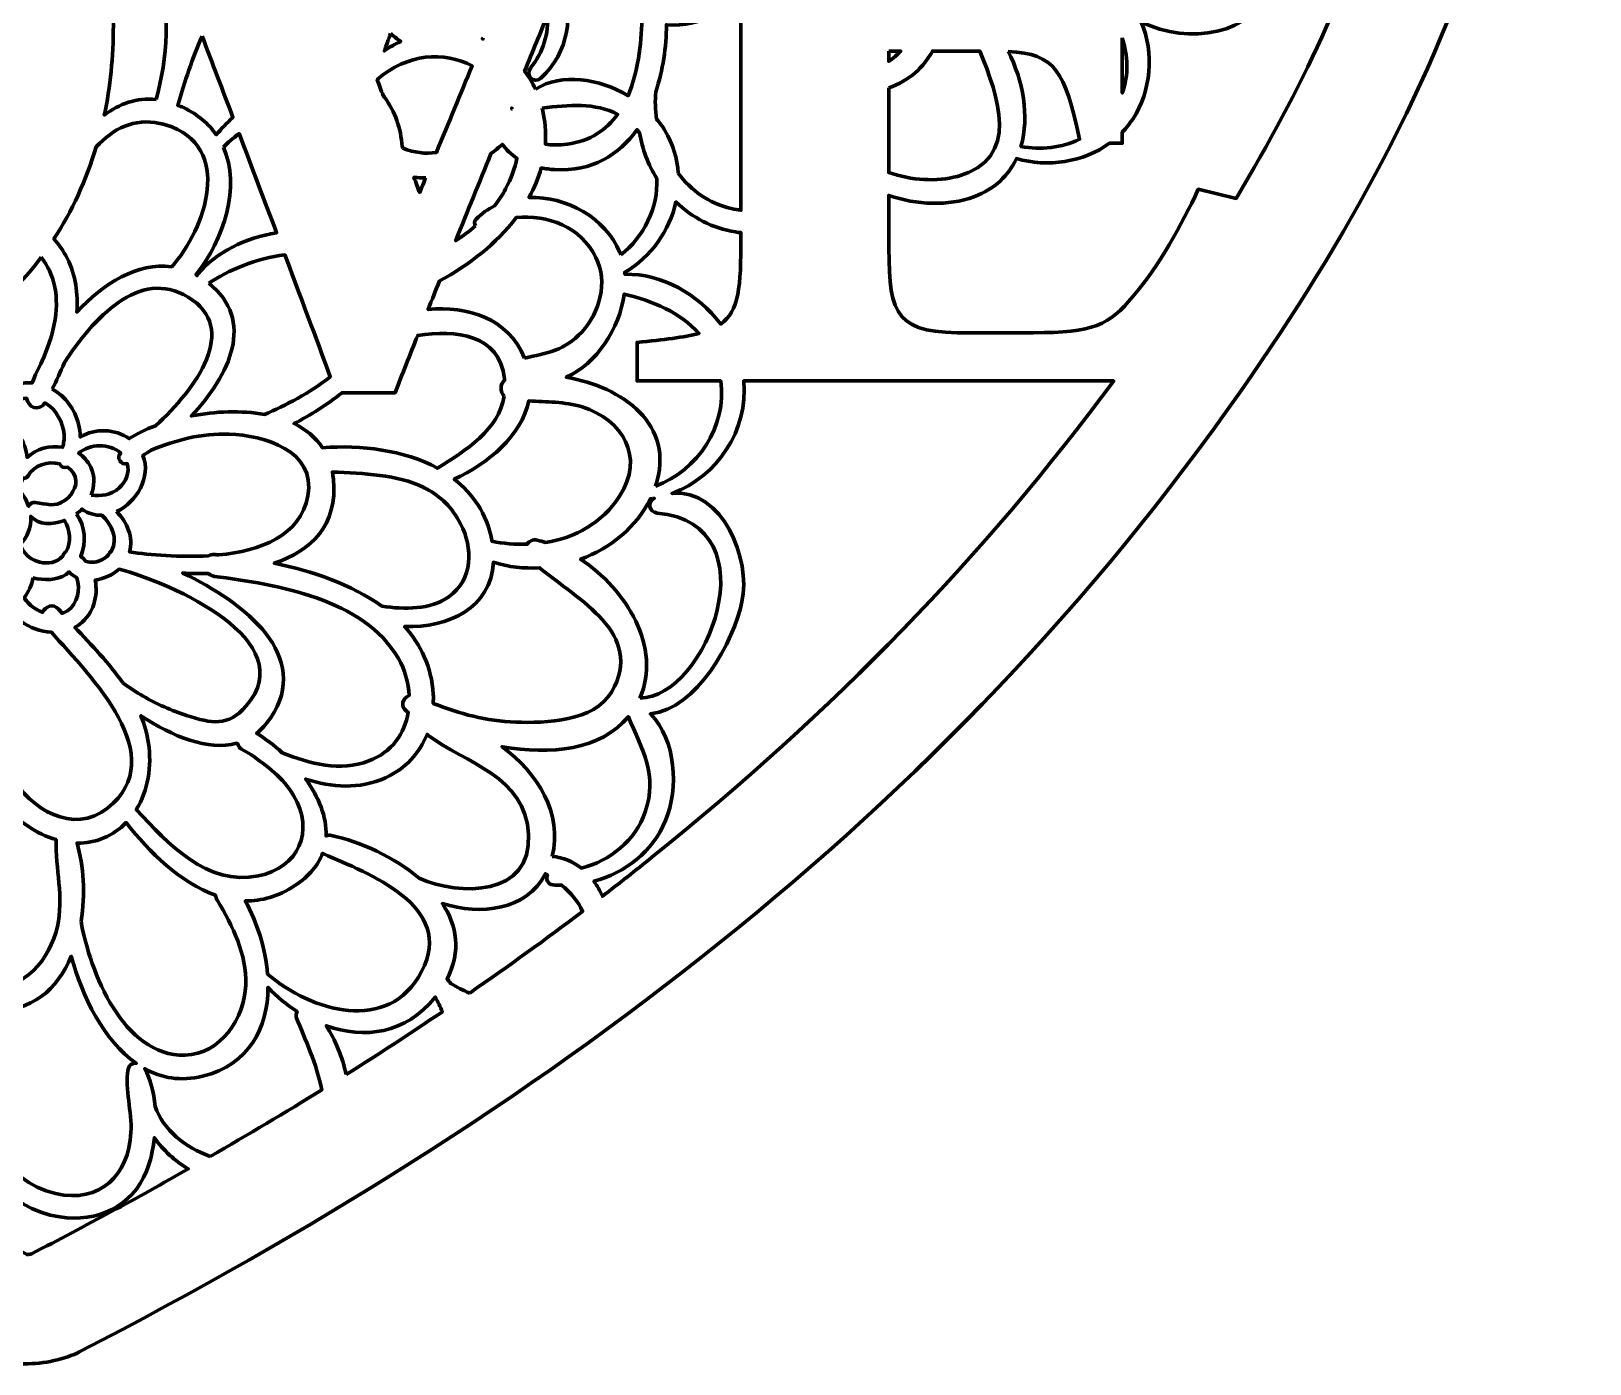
# Model space of a CAD drawing. Extents: x -491 to 5386, y -726 to 879.
# Drawn here: x 3975 to 4434.2, y -726.5 to -333.8 of the extents above; entities that cross this region are included whole.
import ezdxf

# ---------------------------------------------------------------- set-up
doc = ezdxf.new("R2010")
doc.units = 0
doc.header["$MEASUREMENT"] = 0
doc.layers.add('Layer 1', color=7, linetype='Continuous', lineweight=0)

# ---------------------------------------------------------------- blocks, each defined once
blk = doc.blocks.new('Block_2')
at = {"layer": 'Layer 1', "color": 250, "lineweight": 70, "true_color": 0x231f20}
for points, knots in [([(4412.77, -141.17), (4388.6, -13.6), (4297.11, 64.76), (4178.92, 64.76), (4158.4, 64.76), (4137.09, 62.4), (4115.17, 57.52), (4059.67, 45.18), (4013.92, 14.6), (3975.11, -29.24), (3961.27, -16.28), (3950.75, -5.93), (3939.7, 3.82), (3895.66, 42.69), (3834.04, 64.51), (3771.94, 64.51), (3670.83, 64.51), (3568.43, 6.68), (3538.49, -129.48), (3516.86, -227.86), (3541.91, -316.24), (3591.65, -399.45), (3679.93, -547.12), (3812.17, -645.63), (3961.42, -724.11), (3964.51, -725.74), (3968.66, -726.47), (3972.99, -726.47), (3978.8, -726.47), (3984.95, -725.15), (3989.34, -722.88), (4123.92, -653.35), (4243.84, -565.18), (4331.52, -439.6), (4393.74, -350.49), (4434.19, -254.19), (4412.77, -141.17)], [0, 0, 0, 0, 1, 1, 1, 2, 2, 2, 3, 3, 3, 4, 4, 4, 5, 5, 5, 6, 6, 6, 7, 7, 7, 8, 8, 8, 9, 9, 9, 10, 10, 10, 11, 11, 11, 12, 12, 12, 12]), ([(4372.8, -289.88), (4363.55, -319.89), (4349.42, -350.65), (4329.96, -383.08), (4329.96, -383.08), (4318.84, -380.38), (4318.84, -380.38), (4313.79, -391.11), (4307.48, -402.79), (4299.59, -411.94), (4292.65, -420.46), (4287.92, -422.66), (4270.25, -422.66), (4270.25, -422.66), (4247.84, -422.66), (4247.84, -422.66), (4228.28, -422.35), (4227.65, -415.72), (4227.65, -393.95), (4227.65, -393.95), (4227.65, -382.19), (4227.65, -382.19), (4235.92, -385.07), (4245.19, -385.39), (4252.75, -382.61), (4258.91, -380.34), (4262.91, -376.29), (4265.23, -371.36), (4274.58, -373.99), (4284.94, -372.47), (4292.71, -366.81), (4292.71, -366.81), (4296.44, -366.81), (4296.44, -366.81), (4296.44, -366.81), (4296.44, -363.56), (4296.44, -363.56), (4297.56, -362.38), (4298.6, -361.1), (4299.53, -359.69), (4304.97, -351.51), (4305.86, -340.21), (4302.05, -331.11), (4316.24, -337.81), (4334.02, -335.36), (4342.14, -320.06), (4346.31, -312.21), (4345.1, -301.24), (4339.84, -294.04), (4349.08, -291.59), (4357.13, -285.39), (4360.96, -276.15), (4364.86, -266.74), (4364.09, -252.43), (4356.51, -244.76), (4370.24, -243.27), (4380.94, -223.54), (4383.47, -211.74), (4386.19, -199.07), (4377.69, -178.36), (4362.89, -179.78), (4372.7, -176.09), (4380.27, -167.74), (4383.01, -157.77), (4389.84, -202.17), (4386.48, -245.5), (4372.8, -289.88)], [0, 0, 0, 0, 1, 1, 1, 2, 2, 2, 3, 3, 3, 4, 4, 4, 5, 5, 5, 6, 6, 6, 7, 7, 7, 8, 8, 8, 9, 9, 9, 10, 10, 10, 11, 11, 11, 12, 12, 12, 13, 13, 13, 14, 14, 14, 15, 15, 15, 16, 16, 16, 17, 17, 17, 18, 18, 18, 19, 19, 19, 20, 20, 20, 21, 21, 21, 22, 22, 22, 22]), ([(4123.53, -350.93), (4122.64, -348.96), (4121.58, -347.18), (4120.37, -345.56), (4122.72, -339.81), (4125.01, -334.23), (4127.2, -328.88), (4127.43, -334.42), (4125.85, -340.02), (4122.12, -344.64), (4120.41, -346.74), (4123.05, -349.53), (4125.13, -347.65), (4133.46, -340.15), (4134.85, -328.7), (4131.34, -318.77), (4133.33, -313.91), (4135.22, -309.3), (4136.99, -305), (4138.72, -316.4), (4143.9, -326.58), (4154.91, -330.41), (4154.7, -337.79), (4153.76, -346.01), (4150.83, -352.82), (4142.3, -347.81), (4131.4, -345.92), (4123.53, -350.93)], [0, 0, 0, 0, 1, 1, 1, 2, 2, 2, 3, 3, 3, 4, 4, 4, 5, 5, 5, 6, 6, 6, 7, 7, 7, 8, 8, 8, 9, 9, 9, 9]), ([(4011.76, -353.95), (4006.04, -353.35), (4000.96, -355.21), (3996.53, -358.52), (3998.27, -350.22), (3999.19, -341.4), (3999.19, -332.1), (3999.19, -324.82), (3998.53, -317.8), (3997.28, -311.09), (4001.35, -314.56), (4006.27, -315.89), (4011.41, -315.8), (4016.67, -327.39), (4015.06, -341.84), (4011.76, -353.95)], [0, 0, 0, 0, 1, 1, 1, 2, 2, 2, 3, 3, 3, 4, 4, 4, 5, 5, 5, 5]), ([(4165.62, -375.69), (4165.34, -371.38), (4164.1, -367.08), (4161.71, -363.1), (4161.01, -361.93), (4160.17, -360.79), (4159.22, -359.69), (4158.85, -357.02), (4158.76, -354.31), (4158.99, -351.64), (4161.1, -345.32), (4162.1, -338.43), (4162.16, -331.93), (4162.17, -331.94), (4162.19, -331.94), (4162.21, -331.94), (4172.66, -332.78), (4179.77, -327.52), (4184.1, -319.78), (4184.1, -319.78), (4184.1, -386.56), (4184.1, -386.56), (4183.17, -386.46), (4182.22, -386.31), (4181.24, -386.08), (4174.63, -384.54), (4169.38, -380.72), (4165.62, -375.69)], [0, 0, 0, 0, 1, 1, 1, 2, 2, 2, 3, 3, 3, 4, 4, 4, 5, 5, 5, 6, 6, 6, 7, 7, 7, 8, 8, 8, 9, 9, 9, 9]), ([(4080.82, -334.46), (4081.75, -335.33), (4082.75, -336.13), (4083.88, -336.81), (4082.19, -337.59), (4080.56, -338.53), (4079.01, -339.63), (4079.66, -337.86), (4080.3, -336.13), (4080.82, -334.46)], [0, 0, 0, 0, 1, 1, 1, 2, 2, 2, 3, 3, 3, 3]), ([(4025.35, -335.32), (4028.34, -343.17), (4031.4, -351.22), (4034.44, -359.23), (4032.58, -360.91), (4030.92, -362.63), (4029.52, -364.31), (4027.3, -361.15), (4024.18, -358.4), (4019.86, -356.33), (4019.28, -356.05), (4018.73, -355.88), (4018.17, -355.67), (4020.25, -348.62), (4022.43, -341.77), (4025.35, -335.32)], [0, 0, 0, 0, 1, 1, 1, 2, 2, 2, 3, 3, 3, 4, 4, 4, 5, 5, 5, 5]), ([(4084.47, -368.3), (4084.41, -368.12), (4084.34, -367.93), (4084.27, -367.75), (4083.93, -362.58), (4082.26, -357.54), (4079.05, -353.26), (4078.93, -353.09), (4078.8, -352.95), (4078.67, -352.79), (4078.1, -351.25), (4077.51, -349.68), (4076.93, -348.09), (4085.92, -340.19), (4096.59, -339.8), (4104.88, -344), (4101.51, -352.27), (4097.97, -360.85), (4094.35, -369.57), (4091.16, -369.98), (4087.86, -369.66), (4084.47, -368.3)], [0, 0, 0, 0, 1, 1, 1, 2, 2, 2, 3, 3, 3, 4, 4, 4, 5, 5, 5, 6, 6, 6, 7, 7, 7, 7]), ([(4108.18, -335.88), (4108.15, -335.95), (4108.12, -336.03), (4108.09, -336.1), (4108.02, -336.08), (4107.95, -336.05), (4107.89, -336.03), (4107.99, -335.98), (4108.08, -335.93), (4108.18, -335.88)], [0, 0, 0, 0, 1, 1, 1, 2, 2, 2, 3, 3, 3, 3]), ([(4227.65, -350.54), (4233.8, -348.31), (4237.96, -344.45), (4240.51, -339.67), (4240.51, -339.67), (4254.44, -339.67), (4254.44, -339.67), (4259.87, -352.8), (4266.71, -371.51), (4247.88, -376.59), (4241.8, -378.23), (4234.36, -377.77), (4227.65, -375.48), (4227.65, -375.48), (4227.65, -350.54), (4227.65, -350.54)], [0, 0, 0, 0, 1, 1, 1, 2, 2, 2, 3, 3, 3, 4, 4, 4, 5, 5, 5, 5]), ([(4227.65, -339.67), (4227.65, -339.67), (4231.15, -339.67), (4231.15, -339.67), (4230.1, -340.82), (4228.93, -341.84), (4227.65, -342.68), (4227.65, -342.68), (4227.65, -339.67), (4227.65, -339.67)], [0, 0, 0, 0, 1, 1, 1, 2, 2, 2, 3, 3, 3, 3]), ([(4262.8, -339.78), (4276.76, -340.5), (4279.44, -345.38), (4283.88, -365.65), (4278.58, -368.15), (4272.45, -368.87), (4266.57, -367.75), (4269.12, -358.95), (4267.25, -348.29), (4262.8, -339.78)], [0, 0, 0, 0, 1, 1, 1, 2, 2, 2, 3, 3, 3, 3]), ([(4296.44, -335.8), (4298.11, -341.05), (4298.43, -346.53), (4296.44, -352), (4296.44, -352), (4296.44, -335.8), (4296.44, -335.8)], [0, 0, 0, 0, 1, 1, 1, 2, 2, 2, 2]), ([(4116.69, -356.69), (4116.67, -356.7), (4116.65, -356.7), (4116.63, -356.71), (4116.61, -356.61), (4116.59, -356.51), (4116.57, -356.41), (4116.61, -356.5), (4116.65, -356.6), (4116.69, -356.69)], [0, 0, 0, 0, 1, 1, 1, 2, 2, 2, 3, 3, 3, 3]), ([(4125.5, -356.47), (4133.43, -355.53), (4141.16, -354.82), (4147.75, -358.33), (4144.46, -362.89), (4139.72, -366.19), (4132.92, -367.11), (4130.44, -367.45), (4128.31, -367.4), (4126.47, -367.06), (4126.7, -363.62), (4126.41, -360.09), (4125.5, -356.47)], [0, 0, 0, 0, 1, 1, 1, 2, 2, 2, 3, 3, 3, 4, 4, 4, 4]), ([(3985.59, -400.73), (3984.54, -398.62), (3983.2, -396.72), (3981.69, -395.02), (3986.97, -386.89), (3991.19, -377.8), (3994.16, -367.85), (3999.13, -362.58), (4005.27, -359.31), (4012.87, -360.99), (4012.98, -361.03), (4013.1, -361.04), (4013.22, -361.07), (4013.68, -361.18), (4014.12, -361.23), (4014.58, -361.37), (4034.99, -367.75), (4026.31, -392.06), (4016.39, -403.23), (4006.33, -401.86), (3996.28, -408.11), (3988.42, -416.6), (3988.84, -411.2), (3988.15, -405.82), (3985.59, -400.73)], [0, 0, 0, 0, 1, 1, 1, 2, 2, 2, 3, 3, 3, 4, 4, 4, 5, 5, 5, 6, 6, 6, 7, 7, 7, 8, 8, 8, 8]), ([(4031.6, -367.98), (4032.87, -366.74), (4034.45, -365.37), (4036.24, -363.97), (4040.06, -374.04), (4043.8, -383.96), (4047.29, -393.22), (4038.2, -394.62), (4029.41, -399.04), (4024.1, -405.36), (4023.99, -405.5), (4023.93, -405.65), (4023.85, -405.8), (4023.75, -405.74), (4023.64, -405.65), (4023.53, -405.6), (4031.75, -395.16), (4036.77, -379.63), (4031.6, -367.98)], [0, 0, 0, 0, 1, 1, 1, 2, 2, 2, 3, 3, 3, 4, 4, 4, 5, 5, 5, 6, 6, 6, 6]), ([(4105.93, -391.16), (4104.08, -392.77), (4102.12, -394.19), (4100.08, -395.5), (4103.53, -386.93), (4107.01, -378.34), (4110.45, -369.9), (4111.61, -369.04), (4112.73, -368.13), (4113.81, -367.16), (4114.96, -368.73), (4116.37, -370.1), (4118.07, -371.24), (4117.5, -374.17), (4116.42, -377.2), (4114.76, -380.27), (4113.77, -382.1), (4112.68, -383.75), (4111.52, -385.28), (4109.56, -386.27), (4107.71, -387.55), (4106.06, -389.16), (4105.41, -389.79), (4105.5, -390.6), (4105.93, -391.16)], [0, 0, 0, 0, 1, 1, 1, 2, 2, 2, 3, 3, 3, 4, 4, 4, 5, 5, 5, 6, 6, 6, 7, 7, 7, 8, 8, 8, 8]), ([(4148.67, -399.72), (4148.59, -399.51), (4148.55, -399.28), (4148.46, -399.07), (4144.19, -388.77), (4132.66, -382.45), (4121.67, -382.8), (4123.2, -380.02), (4124.41, -377.11), (4125.25, -374.11), (4126.48, -374.35), (4127.79, -374.52), (4129.2, -374.6), (4140.31, -375.21), (4148.16, -370.28), (4153.43, -362.84), (4153.7, -363.14), (4153.97, -363.45), (4154.23, -363.78), (4155.01, -368.53), (4156.78, -373.13), (4159.34, -377.22), (4159.69, -385.75), (4155.51, -394.5), (4148.67, -399.72)], [0, 0, 0, 0, 1, 1, 1, 2, 2, 2, 3, 3, 3, 4, 4, 4, 5, 5, 5, 6, 6, 6, 7, 7, 7, 8, 8, 8, 8]), ([(4091.23, -377.05), (4090.63, -378.47), (4090.04, -379.9), (4089.44, -381.33), (4088.9, -379.94), (4088.32, -378.44), (4087.73, -376.87), (4088.9, -377.01), (4090.07, -377.07), (4091.23, -377.05)], [0, 0, 0, 0, 1, 1, 1, 2, 2, 2, 3, 3, 3, 3]), ([(4184.1, -394.58), (4184.1, -409.24), (4183.51, -416.27), (4178.13, -420.11), (4171.46, -411.28), (4160.77, -405.15), (4149.91, -405.44), (4149.89, -405.25), (4149.84, -405.07), (4149.83, -404.89), (4157.62, -400.36), (4163.06, -392.62), (4164.95, -384.14), (4169.7, -388.69), (4175.71, -391.93), (4182.51, -392.98), (4183.04, -393.07), (4183.57, -393.12), (4184.1, -393.17), (4184.1, -393.17), (4184.1, -394.58), (4184.1, -394.58)], [0, 0, 0, 0, 1, 1, 1, 2, 2, 2, 3, 3, 3, 4, 4, 4, 5, 5, 5, 6, 6, 6, 7, 7, 7, 7]), ([(4120.35, -430.13), (4115.57, -418.39), (4103.59, -414.79), (4091.92, -415.79), (4093.04, -413), (4094.16, -410.2), (4095.29, -407.38), (4103.99, -402.75), (4112.09, -396.36), (4117.86, -388.75), (4127.15, -387.81), (4136.93, -391.43), (4141.35, -400.45), (4144.98, -407.87), (4142.53, -416.54), (4137.2, -422.45), (4132.29, -427.9), (4126.87, -428.71), (4120.35, -430.13)], [0, 0, 0, 0, 1, 1, 1, 2, 2, 2, 3, 3, 3, 4, 4, 4, 5, 5, 5, 6, 6, 6, 6]), ([(3977.95, -400.41), (3979.82, -402.84), (3981.19, -405.74), (3981.86, -408.83), (3983.5, -416.45), (3981.24, -423.92), (3978.21, -430.98), (3977.07, -433.13), (3976.12, -435.24), (3975.35, -437.26), (3975.33, -437.32), (3975.3, -437.38), (3975.27, -437.45), (3969.69, -437.11), (3964.14, -440.04), (3961.09, -444.71), (3959.5, -442.64), (3957.05, -441.07), (3954.84, -440.21), (3951.88, -439.05), (3948.57, -438.94), (3945.54, -439.83), (3945.42, -436.95), (3944.41, -431.14), (3944.38, -429.91), (3944.37, -429.61), (3944.38, -429.31), (3944.37, -429.01), (3957.54, -422.08), (3968.98, -412.43), (3977.95, -400.41)], [0, 0, 0, 0, 1, 1, 1, 2, 2, 2, 3, 3, 3, 4, 4, 4, 5, 5, 5, 6, 6, 6, 7, 7, 7, 8, 8, 8, 9, 9, 9, 10, 10, 10, 10]), ([(3981.18, -439.24), (3982.45, -436.79), (3983.62, -434.21), (3984.67, -431.59), (3993.19, -418.45), (4006.93, -403.47), (4021.19, -412.14), (4036.52, -421.46), (4023.59, -439.14), (4011.64, -450.06), (4008.68, -451.18), (4006.03, -452.45), (4003.9, -453.86), (3999.71, -450.96), (3993.74, -450.69), (3989.46, -453.43), (3989.41, -452.07), (3989.23, -450.75), (3988.95, -449.61), (3987.87, -445.29), (3985.09, -441.42), (3981.18, -439.24)], [0, 0, 0, 0, 1, 1, 1, 2, 2, 2, 3, 3, 3, 4, 4, 4, 5, 5, 5, 6, 6, 6, 7, 7, 7, 7]), ([(4027.29, -408.08), (4032.94, -404.29), (4041.5, -400.63), (4049.73, -399.71), (4055.35, -414.66), (4060.11, -427.41), (4063.11, -435.61), (4057.2, -440.44), (4049.74, -444.13), (4043.72, -446.73), (4036.89, -445.51), (4029.24, -445.82), (4022.17, -447.16), (4033.55, -435.19), (4041.13, -418.96), (4027.29, -408.08)], [0, 0, 0, 0, 1, 1, 1, 2, 2, 2, 3, 3, 3, 4, 4, 4, 5, 5, 5, 5]), ([(4158.91, -467.86), (4164.99, -449.67), (4149.12, -438.6), (4132.63, -435.8), (4141.6, -431.82), (4148.29, -421.41), (4149.71, -411.28), (4158.15, -413.34), (4166.21, -416.66), (4171.69, -422.88), (4167.32, -424.03), (4161.44, -424.72), (4153.49, -425.5), (4153.49, -425.5), (4153.49, -436.86), (4153.49, -436.86), (4153.49, -436.86), (4178.13, -436.86), (4178.13, -436.86), (4180.05, -450.18), (4171.37, -463.21), (4158.91, -467.86)], [0, 0, 0, 0, 1, 1, 1, 2, 2, 2, 3, 3, 3, 4, 4, 4, 5, 5, 5, 6, 6, 6, 7, 7, 7, 7]), ([(4114.33, -441.33), (4112.79, -451.26), (4103.11, -457.28), (4094.69, -462.58), (4084.8, -457.2), (4072.06, -455.67), (4060.85, -456.56), (4058.79, -453.47), (4055.9, -451.12), (4052.44, -449.45), (4057.23, -446.94), (4062.2, -443.89), (4066.6, -440.34), (4066.6, -440.34), (4082.18, -440.34), (4082.18, -440.34), (4084.34, -434.84), (4086.58, -429.19), (4088.88, -423.43), (4100.02, -421.81), (4112.87, -422.92), (4114.42, -436.27), (4114.44, -436.4), (4114.43, -436.52), (4114.44, -436.64), (4113.12, -437.82), (4113.05, -440.13), (4114.33, -441.33)], [0, 0, 0, 0, 1, 1, 1, 2, 2, 2, 3, 3, 3, 4, 4, 4, 5, 5, 5, 6, 6, 6, 7, 7, 7, 8, 8, 8, 9, 9, 9, 9]), ([(4157.88, -577.21), (4153.08, -581.07), (4148.22, -584.89), (4143.3, -588.68), (4142.61, -587.11), (4141.76, -585.62), (4140.77, -584.26), (4150, -581.81), (4158.06, -575.61), (4161.89, -566.37), (4165.79, -556.96), (4165.02, -542.65), (4157.43, -534.98), (4171.17, -533.49), (4181.87, -513.76), (4184.4, -501.96), (4187.11, -489.28), (4178.62, -468.58), (4163.82, -469.99), (4177.11, -465), (4186.31, -451.43), (4184.91, -436.86), (4184.91, -436.86), (4293.91, -436.86), (4293.91, -436.86), (4255.98, -488.19), (4211.33, -534.25), (4157.88, -577.21)], [0, 0, 0, 0, 1, 1, 1, 2, 2, 2, 3, 3, 3, 4, 4, 4, 5, 5, 5, 6, 6, 6, 7, 7, 7, 8, 8, 8, 9, 9, 9, 9]), ([(3962.76, -448.93), (3962.76, -448.82), (3962.72, -448.72), (3962.71, -448.62), (3965.02, -444.79), (3969.29, -442.08), (3973.65, -441.97), (3973.9, -444.52), (3977.39, -446.1), (3978.97, -443.32), (3978.97, -443.32), (3978.97, -443.32), (3978.97, -443.32), (3979.14, -443.42), (3979.33, -443.47), (3979.5, -443.58), (3982.48, -445.54), (3984.35, -449.11), (3984.67, -452.62), (3984.79, -453.97), (3984.56, -455.2), (3984.25, -456.42), (3980.51, -455.82), (3976.47, -456.82), (3973.76, -459.4), (3973.6, -457.16), (3972.88, -454.97), (3971.46, -453.05), (3969.33, -450.19), (3966.07, -448.82), (3962.76, -448.93)], [0, 0, 0, 0, 1, 1, 1, 2, 2, 2, 3, 3, 3, 4, 4, 4, 5, 5, 5, 6, 6, 6, 7, 7, 7, 8, 8, 8, 9, 9, 9, 10, 10, 10, 10]), ([(4124.1, -483.79), (4122.78, -483.5), (4121.67, -484.08), (4121.03, -484.97), (4117.59, -485.07), (4114.12, -484.77), (4110.74, -484.1), (4110.72, -483.99), (4110.72, -483.89), (4110.7, -483.78), (4109.18, -475.92), (4105.11, -470.09), (4099.63, -465.83), (4109.66, -461.12), (4119.44, -453.03), (4121.59, -442.73), (4126.84, -443.07), (4132.14, -442.93), (4137.28, -444.53), (4149.19, -448.22), (4155.87, -459.26), (4148.35, -470.83), (4143.2, -478.76), (4135.21, -483.05), (4126.55, -484.46), (4125.73, -484.22), (4124.91, -483.96), (4124.1, -483.79)], [0, 0, 0, 0, 1, 1, 1, 2, 2, 2, 3, 3, 3, 4, 4, 4, 5, 5, 5, 6, 6, 6, 7, 7, 7, 8, 8, 8, 9, 9, 9, 9]), ([(4000.13, -475.37), (4006.04, -472.61), (4010.43, -465.1), (4007.92, -458.8), (4008.71, -458.32), (4009.52, -457.8), (4010.34, -457.25), (4017.71, -454.31), (4025.11, -452.23), (4033.29, -452.55), (4043.49, -452.94), (4059, -457.29), (4056.49, -470.74), (4054.29, -482.46), (4042.69, -486.9), (4030.2, -488.14), (4029.79, -488.11), (4029.35, -488.05), (4028.95, -488.02), (4028.25, -487.96), (4027.73, -488.13), (4027.27, -488.37), (4018.72, -488.9), (4010.08, -488.11), (4004, -487.25), (4005.12, -482.96), (4003.32, -478.53), (4000.13, -475.37)], [0, 0, 0, 0, 1, 1, 1, 2, 2, 2, 3, 3, 3, 4, 4, 4, 5, 5, 5, 6, 6, 6, 7, 7, 7, 8, 8, 8, 9, 9, 9, 9]), ([(3992.61, -470.52), (3993.67, -467.92), (3993.83, -465.01), (3992.53, -462.27), (3991.7, -460.52), (3990.44, -459.16), (3988.95, -458.17), (3992.26, -455.29), (3998.04, -455.17), (4001.38, -458.11), (3999.89, -459.44), (4001.38, -461.79), (4003.31, -461.2), (4004.04, -463.78), (4002.94, -466.54), (4000.93, -468.35), (3998.42, -470.6), (3995.66, -470.81), (3992.61, -470.52)], [0, 0, 0, 0, 1, 1, 1, 2, 2, 2, 3, 3, 3, 4, 4, 4, 5, 5, 5, 6, 6, 6, 6]), ([(3970.86, -468.51), (3970.91, -468.45), (3970.97, -468.43), (3971.02, -468.37), (3971.71, -467.48), (3972.24, -466.51), (3972.68, -465.51), (3973.22, -465.53), (3973.77, -465.39), (3974.08, -464.8), (3975.73, -461.73), (3979.95, -460.4), (3983.41, -461.28), (3983.7, -462.21), (3984.75, -462.54), (3985.71, -462.29), (3986.38, -462.76), (3986.99, -463.3), (3987.45, -464.03), (3989.25, -466.89), (3987.4, -470.23), (3984.95, -472.01), (3981.83, -474.29), (3979.53, -473.04), (3976.18, -472.66), (3975.33, -472.56), (3974.61, -473.09), (3974.22, -473.8), (3973.55, -471.74), (3972.4, -469.89), (3970.86, -468.51)], [0, 0, 0, 0, 1, 1, 1, 2, 2, 2, 3, 3, 3, 4, 4, 4, 5, 5, 5, 6, 6, 6, 7, 7, 7, 8, 8, 8, 9, 9, 9, 10, 10, 10, 10]), ([(4078.3, -503.25), (4069.4, -496.82), (4057.77, -492.89), (4046.61, -490.58), (4057.5, -486.87), (4065.36, -479.39), (4064.05, -465.82), (4063.98, -465.08), (4063.84, -464.39), (4063.71, -463.7), (4072.9, -464.17), (4082.8, -464.36), (4090.68, -468.27), (4090.9, -468.48), (4091.18, -468.63), (4091.5, -468.7), (4095.54, -470.88), (4099.01, -474.09), (4101.5, -478.95), (4105.16, -486.11), (4105.27, -495.36), (4098.07, -500.43), (4092.51, -504.34), (4085.02, -504.2), (4078.3, -503.25)], [0, 0, 0, 0, 1, 1, 1, 2, 2, 2, 3, 3, 3, 4, 4, 4, 5, 5, 5, 6, 6, 6, 7, 7, 7, 8, 8, 8, 8]), ([(4154.31, -530.3), (4160.82, -515.46), (4150.39, -498.34), (4136.84, -489.4), (4145.63, -486.16), (4153.27, -480.02), (4157.38, -471.59), (4157.46, -471.59), (4157.51, -471.65), (4157.59, -471.64), (4157.91, -471.59), (4158.21, -471.5), (4158.53, -471.44), (4156.52, -472.61), (4156.88, -475.54), (4159.44, -475.78), (4193.79, -478.95), (4173.95, -530.39), (4154.31, -530.3)], [0, 0, 0, 0, 1, 1, 1, 2, 2, 2, 3, 3, 3, 4, 4, 4, 5, 5, 5, 6, 6, 6, 6]), ([(3974.85, -476.8), (3974.85, -476.79), (3974.84, -476.78), (3974.84, -476.77), (3977.27, -479.42), (3981.37, -479.27), (3984.79, -477.98), (3986.56, -480.64), (3986.82, -484.45), (3985.23, -487.21), (3984.78, -487.5), (3984.45, -487.96), (3984.27, -488.49), (3983.85, -488.93), (3983.37, -489.34), (3982.8, -489.66), (3980.67, -490.89), (3978, -490.68), (3975.84, -489.65), (3973.66, -488.62), (3972.64, -487.01), (3971.66, -485.11), (3973.78, -482.99), (3975.07, -480.11), (3974.85, -476.8)], [0, 0, 0, 0, 1, 1, 1, 2, 2, 2, 3, 3, 3, 4, 4, 4, 5, 5, 5, 6, 6, 6, 7, 7, 7, 8, 8, 8, 8]), ([(3988.34, -476.08), (3988.92, -475.64), (3989.45, -475.14), (3989.95, -474.62), (3991.81, -475.98), (3993.81, -476.5), (3995.8, -476.45), (3998.69, -479.22), (4000.68, -483.25), (3998.65, -486.96), (3998.2, -487.28), (3997.89, -487.75), (3997.67, -488.25), (3996.62, -489.32), (3995.16, -490.04), (3993.71, -490.25), (3992.7, -490.41), (3991.84, -490.23), (3991.02, -489.93), (3990.58, -489.44), (3990.15, -488.94), (3989.6, -488.53), (3991.28, -484.5), (3990.96, -479.61), (3988.34, -476.08)], [0, 0, 0, 0, 1, 1, 1, 2, 2, 2, 3, 3, 3, 4, 4, 4, 5, 5, 5, 6, 6, 6, 7, 7, 7, 8, 8, 8, 8]), ([(4093.44, -529.17), (4092.93, -521.08), (4089.76, -514.54), (4084.98, -509.24), (4097.85, -509.65), (4110.44, -503.77), (4111.18, -490.29), (4115.54, -491.69), (4120.17, -492.19), (4124.79, -491.93), (4135.97, -501.32), (4156, -511.31), (4145.94, -528.53), (4140.83, -537.26), (4126.56, -537.7), (4117.73, -537.39), (4109.07, -537.08), (4101.25, -534.98), (4093.44, -531.86), (4093.48, -530.97), (4093.5, -530.08), (4093.44, -529.17)], [0, 0, 0, 0, 1, 1, 1, 2, 2, 2, 3, 3, 3, 4, 4, 4, 5, 5, 5, 6, 6, 6, 7, 7, 7, 7]), ([(3975.46, -494.84), (3978.86, -495.77), (3982.57, -495.58), (3985.28, -493.9), (3985.63, -493.68), (3985.91, -493.4), (3986.22, -493.15), (3986.83, -493.92), (3987.6, -494.45), (3988.43, -494.86), (3989.61, -498.21), (3988.68, -502.54), (3985.72, -504.59), (3985.22, -504.94), (3984.65, -505.12), (3984.1, -505.3), (3983.76, -504.91), (3983.39, -504.53), (3983.06, -504.15), (3981.45, -502.29), (3979.19, -503.28), (3978.34, -505.02), (3977.69, -504.77), (3977.05, -504.49), (3976.47, -504.15), (3974.94, -503.24), (3973.82, -502.06), (3972.88, -500.74), (3974.23, -499.02), (3975.2, -497), (3975.46, -494.84)], [0, 0, 0, 0, 1, 1, 1, 2, 2, 2, 3, 3, 3, 4, 4, 4, 5, 5, 5, 6, 6, 6, 7, 7, 7, 8, 8, 8, 9, 9, 9, 10, 10, 10, 10]), ([(4002.04, -525.92), (3997.93, -520.03), (3992.77, -514.7), (3987.85, -509.44), (3988.35, -509.16), (3988.84, -508.9), (3989.3, -508.54), (3993.31, -505.45), (3994.77, -500.2), (3993.84, -495.55), (3996.42, -495.17), (3999.01, -493.97), (4000.9, -492.33), (4016.49, -496.47), (4054.91, -513.37), (4038.35, -532.62), (4033.03, -538.8), (4028.09, -537.78), (4020.79, -535.44), (4016.3, -534), (4012.03, -532.07), (4007.95, -529.72), (4005.9, -528.54), (4003.93, -527.26), (4002.04, -525.92)], [0, 0, 0, 0, 1, 1, 1, 2, 2, 2, 3, 3, 3, 4, 4, 4, 5, 5, 5, 6, 6, 6, 7, 7, 7, 8, 8, 8, 8]), ([(4085.7, -534.24), (4085.82, -534.32), (4085.96, -534.39), (4086.08, -534.47), (4085.03, -540.71), (4081.32, -546.26), (4074.42, -548.84), (4066.07, -551.97), (4057.14, -549.74), (4048.92, -546.42), (4046.5, -544.2), (4043.93, -542.23), (4041.38, -540.66), (4042.88, -539.49), (4044.27, -538.04), (4045.51, -536.19), (4057.8, -517.93), (4038.1, -502.29), (4019.62, -493.47), (4022.1, -493.62), (4024.64, -493.67), (4027.2, -493.62), (4027.67, -494.02), (4028.22, -494.34), (4028.95, -494.44), (4047.19, -496.88), (4073.01, -500.94), (4083.16, -518.62), (4085.12, -522.03), (4086.13, -525.83), (4086.34, -529.59), (4084.44, -530.18), (4083.52, -532.83), (4085.7, -534.24)], [0, 0, 0, 0, 1, 1, 1, 2, 2, 2, 3, 3, 3, 4, 4, 4, 5, 5, 5, 6, 6, 6, 7, 7, 7, 8, 8, 8, 9, 9, 9, 10, 10, 10, 11, 11, 11, 11]), ([(3966.65, -522.54), (3966.61, -521.84), (3966.24, -521.31), (3965.75, -520.93), (3967.56, -520.43), (3969.18, -519.56), (3970.16, -518.11), (3971.61, -515.95), (3971.78, -512.16), (3971.9, -509.66), (3971.93, -509), (3971.87, -508.33), (3971.87, -507.67), (3974.51, -509.57), (3977.74, -510.74), (3980.93, -510.92), (3992.62, -524.02), (4016.5, -547.56), (3997.49, -562.72), (3987.45, -570.73), (3974.48, -563.09), (3969.11, -552.94), (3966.47, -547.96), (3965.38, -542.32), (3965.01, -536.55), (3966.3, -531.16), (3966.89, -526.21), (3966.65, -522.54)], [0, 0, 0, 0, 1, 1, 1, 2, 2, 2, 3, 3, 3, 4, 4, 4, 5, 5, 5, 6, 6, 6, 7, 7, 7, 8, 8, 8, 9, 9, 9, 9]), ([(4009.57, -543.65), (4009.17, -540.79), (4008.34, -538.12), (4007.31, -535.54), (4016.66, -541.69), (4027.05, -545.85), (4035.48, -543.63), (4035.64, -543.76), (4035.82, -543.88), (4035.98, -544.01), (4036.05, -544.52), (4036.33, -545), (4036.94, -545.34), (4037.85, -545.86), (4038.78, -546.37), (4039.71, -546.89), (4044.43, -550.39), (4049.25, -553.82), (4052.31, -558.98), (4058.64, -569.61), (4053.63, -580.32), (4041.93, -582.7), (4026.73, -585.79), (4015.48, -573.36), (4005.96, -563.16), (4009.43, -557.53), (4010.53, -550.35), (4009.57, -543.65)], [0, 0, 0, 0, 1, 1, 1, 2, 2, 2, 3, 3, 3, 4, 4, 4, 5, 5, 5, 6, 6, 6, 7, 7, 7, 8, 8, 8, 9, 9, 9, 9]), ([(4128.48, -576.96), (4131.7, -564.3), (4124.18, -552.46), (4113.71, -544.63), (4127.96, -547.14), (4142.81, -545.68), (4150.92, -535.79), (4155.01, -545.37), (4159.64, -553), (4155.89, -563.85), (4152.91, -572.46), (4145.52, -578.21), (4137.08, -580.42), (4134.66, -578.53), (4131.79, -577.25), (4128.48, -576.96)], [0, 0, 0, 0, 1, 1, 1, 2, 2, 2, 3, 3, 3, 4, 4, 4, 5, 5, 5, 5]), ([(4089.33, -583.41), (4081.92, -577.13), (4071.95, -572.65), (4063.46, -570.78), (4062.89, -570.65), (4062.37, -570.75), (4061.88, -570.92), (4062.11, -565.31), (4059.66, -559.45), (4055.87, -554.19), (4063.58, -556.64), (4071.6, -557.3), (4079.42, -553.76), (4085.34, -551.09), (4089.42, -546.52), (4091.62, -541.02), (4091.69, -541.08), (4091.73, -541.15), (4091.8, -541.21), (4103.04, -549.59), (4120.7, -553.23), (4121.51, -570.53), (4122.37, -588.79), (4101.37, -588.7), (4089.33, -583.41)], [0, 0, 0, 0, 1, 1, 1, 2, 2, 2, 3, 3, 3, 4, 4, 4, 5, 5, 5, 6, 6, 6, 7, 7, 7, 8, 8, 8, 8]), ([(3943.09, -573.4), (3950.81, -568.74), (3957.03, -558.92), (3961.14, -548.67), (3962.31, -553.52), (3964.24, -558.13), (3967.56, -562.18), (3971.25, -566.69), (3976.57, -570.33), (3982.31, -572.01), (3982.1, -580.63), (3984.68, -588.99), (3982.69, -597.66), (3980.52, -607.13), (3972.98, -616.78), (3962.22, -615.17), (3961.17, -613.76), (3959.23, -613.37), (3957.75, -614.06), (3942.34, -608.26), (3941.89, -588.46), (3943.09, -573.4)], [0, 0, 0, 0, 1, 1, 1, 2, 2, 2, 3, 3, 3, 4, 4, 4, 5, 5, 5, 6, 6, 6, 7, 7, 7, 7]), ([(3989.67, -596.06), (3990.95, -588.11), (3990.48, -579.73), (3988.5, -573.05), (3991.16, -573.08), (3993.81, -572.62), (3996.37, -571.53), (3998.98, -570.43), (4001.16, -568.86), (4002.99, -567), (4009.78, -575.72), (4019.02, -584.81), (4029.32, -588.42), (4029.37, -588.91), (4029.52, -589.41), (4029.83, -589.92), (4034.37, -597.53), (4038.54, -605.74), (4038.2, -614.87), (4037.84, -624.5), (4030.87, -635.31), (4020.29, -635.53), (4002.02, -635.92), (3992.31, -610.92), (3989.67, -596.06)], [0, 0, 0, 0, 1, 1, 1, 2, 2, 2, 3, 3, 3, 4, 4, 4, 5, 5, 5, 6, 6, 6, 7, 7, 7, 8, 8, 8, 8]), ([(4052.66, -585.57), (4056.96, -582.75), (4059.54, -579.49), (4060.85, -576.02), (4060.96, -576.08), (4061.03, -576.17), (4061.16, -576.23), (4074.17, -581.92), (4100.15, -591.53), (4090.02, -610.88), (4080.25, -629.52), (4057.43, -622.58), (4044.61, -611.65), (4044, -604.09), (4041.55, -596.38), (4038.07, -590.06), (4042.84, -590.11), (4047.74, -588.81), (4052.66, -585.57)], [0, 0, 0, 0, 1, 1, 1, 2, 2, 2, 3, 3, 3, 4, 4, 4, 5, 5, 5, 6, 6, 6, 6]), ([(4104.18, -617.21), (4102.27, -616.45), (4100.41, -615.52), (4098.66, -614.45), (4098.65, -614.45), (4098.65, -614.45), (4098.64, -614.44), (4098.26, -614), (4097.95, -613.5), (4097.54, -613.09), (4101.73, -604.85), (4100.41, -597.3), (4096.13, -590.88), (4107.55, -594.35), (4120.73, -592.94), (4126.51, -582.09), (4126.7, -582.2), (4126.88, -582.32), (4127.07, -582.43), (4126.55, -583.54), (4127.12, -585.21), (4128.75, -585.36), (4129.59, -585.44), (4130.42, -585.39), (4131.26, -585.4), (4133.95, -587.66), (4136.11, -590.28), (4137.43, -593.17), (4126.67, -601.32), (4115.59, -609.33), (4104.18, -617.21)], [0, 0, 0, 0, 1, 1, 1, 2, 2, 2, 3, 3, 3, 4, 4, 4, 5, 5, 5, 6, 6, 6, 7, 7, 7, 8, 8, 8, 9, 9, 9, 10, 10, 10, 10]), ([(4004.39, -658.33), (4003.75, -670.71), (3995.31, -679.34), (3982.17, -676.3), (3966.72, -672.71), (3958.68, -656.65), (3959.92, -641.86), (3962.03, -635.54), (3963.03, -628.65), (3963.09, -622.15), (3963.1, -622.15), (3963.12, -622.16), (3963.14, -622.16), (3975.14, -623.12), (3982.73, -616.05), (3986.78, -606.4), (3989.94, -618.13), (3996.39, -631.2), (4005.92, -637.92), (4004.82, -637.89), (4003.74, -638.4), (4003.54, -639.65), (4002.53, -645.85), (4004.72, -652.02), (4004.39, -658.33)], [0, 0, 0, 0, 1, 1, 1, 2, 2, 2, 3, 3, 3, 4, 4, 4, 5, 5, 5, 6, 6, 6, 7, 7, 7, 8, 8, 8, 8]), ([(4027.7, -665.38), (4020.28, -662.64), (4013.89, -657.6), (4011.48, -650.61), (4011.12, -646.49), (4010.14, -642.58), (4008.39, -639.5), (4013.34, -642.25), (4019.04, -643.3), (4025.46, -641.72), (4039.4, -638.29), (4044.64, -627.48), (4044.75, -615.58), (4047.3, -618.27), (4050.2, -620.66), (4053.31, -622.66), (4053, -623.24), (4052.9, -623.92), (4053.2, -624.67), (4055.5, -630.37), (4059.17, -638.25), (4060.59, -645.75), (4049.91, -652.37), (4038.95, -658.91), (4027.7, -665.38)], [0, 0, 0, 0, 1, 1, 1, 2, 2, 2, 3, 3, 3, 4, 4, 4, 5, 5, 5, 6, 6, 6, 7, 7, 7, 8, 8, 8, 8]), ([(4067.76, -641.26), (4066.68, -636.11), (4064.64, -631.11), (4061.92, -626.87), (4073.11, -630.84), (4085.36, -629.31), (4094.02, -618.42), (4094.81, -619.83), (4095.51, -621.27), (4096.14, -622.72), (4086.9, -628.98), (4077.45, -635.16), (4067.76, -641.26)], [0, 0, 0, 0, 1, 1, 1, 2, 2, 2, 3, 3, 3, 4, 4, 4, 4]), ([(3975.08, -694.07), (3974.79, -694.14), (3974.31, -694.24), (3973.77, -694.29), (3952.15, -682.87), (3931.57, -671.36), (3911.93, -659.71), (3912.89, -658.97), (3913.83, -658.19), (3914.73, -657.38), (3917.83, -661.57), (3922.73, -664.41), (3930.13, -664.82), (3941.63, -665.45), (3949.65, -660.15), (3954.91, -652.27), (3956.58, -667.11), (3967.96, -680.8), (3983.44, -683.2), (3994.32, -684.89), (4004.79, -680.15), (4008.98, -669.68), (4010.1, -666.87), (4010.88, -663.44), (4011.3, -659.85), (4013.81, -663.56), (4017.29, -666.65), (4021.3, -669.04), (4006.42, -677.49), (3991.03, -685.82), (3975.08, -694.07)], [0, 0, 0, 0, 1, 1, 1, 2, 2, 2, 3, 3, 3, 4, 4, 4, 5, 5, 5, 6, 6, 6, 7, 7, 7, 8, 8, 8, 9, 9, 9, 10, 10, 10, 10])]:
    blk.add_open_spline(points, degree=3, knots=knots, dxfattribs=at)

msp = doc.modelspace()

# ---------------------------------------------------------------- block references
at = {"layer": 'Layer 1'}
msp.add_blockref('Block_2', (0, 0), dxfattribs=at)

doc.saveas('drawing.dxf')
